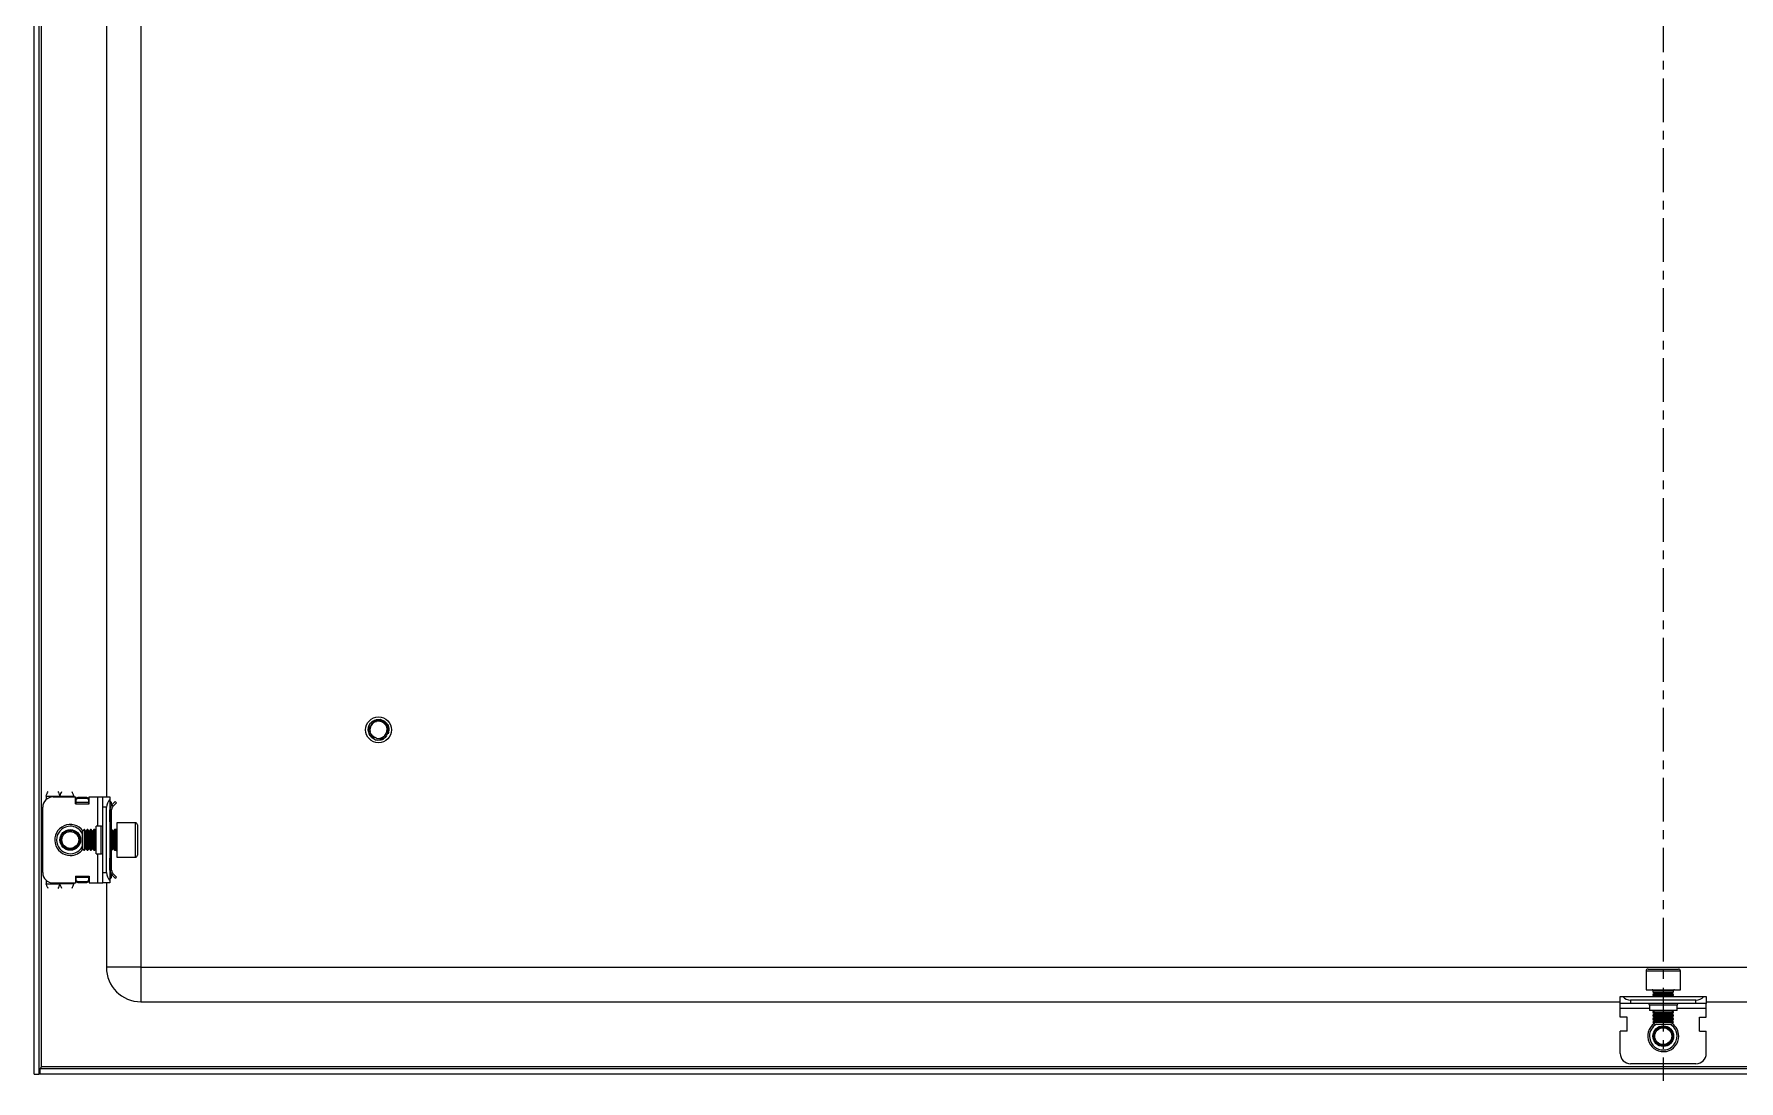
# Model space of a CAD drawing. Header units: millimetres. Extents: x -562 to 1668, y -390 to 999.
# Drawn here: x 721.3 to 1216.3, y -292.4 to 11.7 of the extents above; entities that cross this region are included whole.
import ezdxf

# ---------------------------------------------------------------- set-up
doc = ezdxf.new("R2010")
doc.units = ezdxf.units.MM
doc.linetypes.add('CENTERX2', pattern=[20.32, 12.7, -2.54, 2.54, -2.54])
doc.layers.add('FORMAT', color=7, linetype='Continuous')

msp = doc.modelspace()

# ---------------------------------------------------------------- linework, layer by layer
at = {"color": 7, "linetype": 'Continuous', "lineweight": 25}
for p, q in [((721.34, -290.4), (721.34, 870.6)), ((722.84, -290.4), (722.84, 870.6)), ((752.34, 839.6), (752.34, -259.4)), ((742.34, 277.6), (742.34, -209.9)), ((819.8, -187.82), (820.07, -187.7)), ((820.36, -187.56), (820.65, -187.5)), ((820.74, -187.46), (820.69, -187.47)), ((821.88, -187.45), (821.83, -187.44)), ((822.06, -187.49), (822.01, -187.48)), ((822.23, -187.54), (822.19, -187.52)), ((822.23, -187.58), (822.45, -187.61)), ((822.41, -187.6), (822.37, -187.58)), ((822.77, -187.76), (822.73, -187.74)), ((822.77, -187.76), (822.76, -187.87)), ((822.95, -187.87), (822.9, -187.84)), ((823.12, -187.98), (823.08, -187.96)), ((823.12, -187.98), (823.32, -188.17)), ((823.28, -188.11), (823.24, -188.08)), ((818.34, -190.2), (818.4, -189.89)), ((818.34, -190.2), (818.34, -190.25)), ((818.34, -190.4), (818.34, -190.4)), ((818.36, -190), (818.36, -190.05)), ((818.4, -189.79), (818.39, -189.84)), ((818.44, -189.6), (818.43, -189.65)), ((818.5, -189.42), (818.49, -189.46)), ((818.55, -189.28), (818.66, -189.1)), ((818.57, -189.28), (818.67, -189.09)), ((819.05, -191.27), (818.88, -190.86)), ((819.18, -192.48), (819.06, -192.35)), ((819.06, -192.36), (819.08, -192.38)), ((819.07, -188.43), (819.23, -188.31)), ((819.18, -192.48), (819.21, -192.51)), ((819.32, -192.62), (819.35, -192.65)), ((819.47, -192.75), (819.51, -192.78)), ((819.64, -192.87), (819.68, -192.9)), ((822.79, -193.03), (822.56, -193.11)), ((822.96, -192.92), (822.76, -193.04)), ((822.78, -192.96), (822.83, -193)), ((822.79, -193.03), (822.83, -193)), ((823.43, -188.25), (823.39, -188.22)), ((823.41, -192.57), (823.44, -192.53)), ((823.56, -188.39), (823.53, -188.35)), ((824.15, -189.36), (824.15, -189.35)), ((824.25, -191.1), (824.18, -191.34)), ((824.21, -189.54), (824.2, -189.49)), ((824.2, -191.29), (824.21, -191.25)), ((824.26, -189.71), (824.25, -189.67)), ((824.25, -191.1), (824.26, -191.06)), ((824.29, -189.9), (824.29, -189.85)), ((824.29, -190.9), (824.3, -190.86)), ((824.33, -190.29), (824.31, -190.53)), ((824.33, -190.49), (824.31, -190.75)), ((824.32, -190.09), (824.32, -190.04)), ((824.32, -190.7), (824.33, -190.65)), ((824.33, -190.29), (824.33, -190.24)), ((824.33, -190.49), (824.34, -190.44)), ((821.14, -193.39), (821.88, -193.32)), ((822.03, -193.32), (822.07, -193.31)), ((822.22, -193.27), (822.26, -193.25)), ((822.41, -193.2), (822.46, -193.18)), ((822.6, -193.12), (822.65, -193.1)), ((724.84, -209.65), (724.84, -210.66)), ((726.84, -209.9), (733.34, -209.9)), ((732.84, -209.65), (732.84, -209.9)), ((733.34, -211.9), (733.34, -209.9)), ((733.54, -210.02), (733.34, -210.02)), ((733.34, -211.9), (737.34, -211.9)), ((733.54, -211.9), (733.54, -210.02)), ((733.59, -210.28), (734.09, -209.92)), ((734.09, -210.28), (733.59, -210.63)), ((733.59, -210.63), (733.59, -210.28)), ((733.59, -211.55), (733.59, -210.63)), ((733.59, -211.9), (733.59, -211.55)), ((734.09, -209.92), (734.09, -210.28)), ((734.09, -209.92), (736.59, -209.92)), ((734.09, -210.28), (736.59, -210.28)), ((736.59, -210.28), (736.59, -209.92)), ((736.59, -209.92), (737.09, -210.28)), ((737.09, -210.63), (736.59, -210.28)), ((737.09, -210.28), (737.09, -210.63)), ((737.09, -210.63), (737.09, -211.55)), ((737.09, -211.55), (737.09, -211.9)), ((737.34, -211.9), (737.34, -209.9)), ((737.34, -209.9), (739.84, -209.9)), ((739.84, -209.9), (741.34, -209.9)), ((741.34, -209.9), (743.34, -209.9)), ((741.34, -212.9), (741.34, -209.9)), ((743.34, -209.9), (743.34, -210.66)), ((743.34, -210.66), (743.34, -234.14)), ((743.34, -210.99), (743.54, -211.19)), ((743.84, -211.9), (743.84, -212.36)), ((743.92, -212.24), (744.9, -211.26)), ((744.28, -212.59), (743.92, -212.24)), ((744.28, -212.59), (745.25, -211.61)), ((744.9, -211.26), (745.25, -211.61)), ((723.84, -231.9), (723.84, -212.9)), ((741.34, -231.9), (741.34, -212.9)), ((742.34, -231.9), (742.34, -212.9)), ((743.84, -213.65), (743.34, -213.65)), ((743.34, -217.15), (743.34, -213.65)), ((743.84, -217.15), (743.34, -217.15)), ((743.84, -217.15), (743.84, -213.65)), ((743.84, -219.4), (743.84, -217.15)), ((750.74, -217.4), (745.34, -217.4)), ((745.34, -217.4), (745.34, -227.4)), ((735.89, -219.4), (735.34, -219.95)), ((735.34, -219.95), (735.34, -224.85)), ((735.95, -219.4), (735.89, -219.4)), ((735.89, -219.4), (735.89, -225.4)), ((736.34, -219.95), (735.95, -219.4)), ((735.95, -219.4), (735.95, -224.93)), ((736.72, -219.4), (736.34, -219.95)), ((736.34, -219.95), (736.34, -224.46)), ((736.95, -219.4), (736.72, -219.4)), ((736.72, -219.4), (736.72, -224.93)), ((737.34, -219.95), (736.95, -219.4)), ((736.95, -219.4), (736.95, -224.93)), ((737.72, -219.4), (737.34, -219.95)), ((737.34, -219.95), (737.34, -224.46)), ((737.95, -219.4), (737.72, -219.4)), ((737.72, -219.4), (737.72, -224.93)), ((738.34, -219.95), (737.95, -219.4)), ((737.95, -219.4), (737.95, -224.93)), ((738.72, -219.4), (738.34, -219.95)), ((738.34, -219.95), (738.34, -224.46)), ((738.95, -219.4), (738.72, -219.4)), ((738.72, -219.4), (738.72, -224.93)), ((739.34, -219.95), (738.95, -219.4)), ((738.95, -219.4), (738.95, -224.93)), ((740.84, -218.4), (739.34, -218.4)), ((739.34, -226.4), (739.34, -218.4)), ((743.72, -219.4), (743.34, -219.95)), ((743.95, -219.4), (743.72, -219.4)), ((743.72, -219.4), (743.72, -224.93)), ((744.34, -219.95), (743.95, -219.4)), ((743.95, -219.4), (743.95, -224.93)), ((744.72, -219.4), (744.34, -219.95)), ((744.34, -219.95), (744.34, -224.46)), ((745.09, -219.4), (744.72, -219.4)), ((744.72, -219.4), (744.72, -224.93)), ((751.34, -218), (751.34, -226.8)), ((735.34, -224.85), (735.89, -225.4)), ((735.89, -225.4), (735.95, -225.4)), ((735.95, -225.4), (736.34, -224.85)), ((735.95, -224.93), (735.95, -225.4)), ((736.34, -224.46), (736.34, -224.85)), ((736.34, -224.85), (736.72, -225.4)), ((736.72, -224.93), (736.72, -225.4)), ((736.72, -225.4), (736.95, -225.4)), ((736.95, -225.4), (737.34, -224.85)), ((736.95, -224.93), (736.95, -225.4)), ((737.34, -224.46), (737.34, -224.85)), ((737.34, -224.85), (737.72, -225.4)), ((737.72, -224.93), (737.72, -225.4)), ((737.72, -225.4), (737.95, -225.4)), ((737.95, -225.4), (738.34, -224.85)), ((737.95, -224.93), (737.95, -225.4)), ((738.34, -224.46), (738.34, -224.85)), ((738.34, -224.85), (738.72, -225.4)), ((738.72, -224.93), (738.72, -225.4)), ((738.72, -225.4), (738.95, -225.4)), ((738.95, -225.4), (739.34, -224.85)), ((738.95, -224.93), (738.95, -225.4)), ((739.34, -226.4), (740.84, -226.4)), ((743.34, -224.85), (743.72, -225.4)), ((743.34, -231.15), (743.34, -227.65)), ((743.34, -227.65), (743.84, -227.65)), ((743.72, -224.93), (743.72, -225.4)), ((743.72, -225.4), (743.95, -225.4)), ((743.84, -227.65), (743.84, -225.4)), ((743.84, -231.15), (743.84, -227.65)), ((743.95, -225.4), (744.34, -224.85)), ((743.95, -224.93), (743.95, -225.4)), ((744.34, -224.46), (744.34, -224.85)), ((744.34, -224.85), (744.72, -225.4)), ((744.72, -224.93), (744.72, -225.4)), ((744.72, -225.4), (745.09, -225.4)), ((745.34, -227.4), (750.74, -227.4)), ((741.34, -234.9), (741.34, -231.9)), ((743.84, -231.15), (743.34, -231.15)), ((743.84, -232.9), (743.84, -232.51)), ((744.28, -232.21), (743.92, -232.56)), ((743.92, -232.56), (744.9, -233.54)), ((744.28, -232.21), (745.25, -233.19)), ((724.84, -234.14), (724.84, -235.15)), ((726.84, -234.9), (733.34, -234.9)), ((732.84, -234.9), (732.84, -235.15)), ((733.34, -232.9), (733.34, -234.9)), ((733.34, -232.9), (737.34, -232.9)), ((733.34, -234.78), (733.54, -234.78)), ((733.54, -234.78), (733.54, -232.9)), ((733.59, -233.25), (733.59, -232.9)), ((733.59, -234.17), (733.59, -233.25)), ((733.59, -234.52), (733.59, -234.17)), ((733.59, -234.17), (734.09, -234.52)), ((734.09, -234.87), (733.59, -234.52)), ((734.09, -234.52), (734.09, -234.87)), ((736.59, -234.52), (734.09, -234.52)), ((736.59, -234.87), (734.09, -234.87)), ((736.59, -234.52), (737.09, -234.17)), ((736.59, -234.87), (736.59, -234.52)), ((737.09, -234.52), (736.59, -234.87)), ((737.09, -232.9), (737.09, -233.25)), ((737.09, -233.25), (737.09, -234.17)), ((737.09, -234.17), (737.09, -234.52)), ((737.34, -232.9), (737.34, -234.9)), ((737.34, -234.9), (739.84, -234.9)), ((739.84, -234.9), (741.34, -234.9)), ((743.34, -234.9), (741.34, -234.9)), ((742.34, -234.9), (742.34, -259.4)), ((743.54, -233.61), (743.34, -233.81)), ((743.34, -234.14), (743.34, -234.9)), ((744.9, -233.54), (745.25, -233.19)), ((752.34, -259.4), (1636.34, -259.4)), ((1189.34, -260.5), (1189.34, -265.9)), ((1189.94, -259.9), (1196.71, -259.9)), ((1196.71, -259.9), (1198.74, -259.9)), ((1199.34, -265.9), (1199.34, -260.5)), ((1189.34, -265.9), (1197.03, -265.9)), ((1191.34, -266.15), (1191.34, -266.51)), ((1191.34, -266.51), (1191.89, -266.9)), ((1191.34, -266.51), (1191.81, -266.51)), ((1191.89, -266.9), (1191.34, -267.29)), ((1191.81, -266.51), (1197.34, -266.51)), ((1191.89, -266.9), (1192.28, -266.9)), ((1192.28, -266.9), (1196.78, -266.9)), ((1196.78, -266.9), (1197.34, -266.51)), ((1197.34, -267.29), (1196.78, -266.9)), ((1197.03, -265.9), (1199.34, -265.9)), ((1197.34, -266.51), (1197.34, -266.15)), ((752.34, -269.4), (1181.84, -269.4)), ((1181.84, -269.9), (1181.84, -267.9)), ((1181.84, -267.9), (1182.6, -267.9)), ((1184.84, -269.9), (1181.84, -269.9)), ((1181.84, -271.4), (1181.84, -269.9)), ((1181.84, -273.9), (1181.84, -271.4)), ((1182.6, -267.9), (1206.07, -267.9)), ((1203.84, -268.9), (1184.84, -268.9)), ((1203.84, -269.9), (1184.84, -269.9)), ((1190.34, -270.4), (1190.34, -271.9)), ((1198.34, -271.9), (1190.34, -271.9)), ((1191.34, -267.29), (1191.34, -267.51)), ((1191.34, -267.29), (1191.81, -267.29)), ((1191.34, -267.51), (1191.89, -267.9)), ((1191.34, -267.51), (1191.81, -267.51)), ((1191.89, -271.9), (1191.34, -272.29)), ((1191.81, -267.29), (1197.34, -267.29)), ((1191.81, -267.51), (1197.34, -267.51)), ((1196.78, -267.9), (1197.34, -267.51)), ((1197.34, -272.29), (1196.78, -271.9)), ((1197.34, -267.51), (1197.34, -267.29)), ((1198.34, -271.9), (1198.34, -270.4)), ((1206.84, -269.9), (1203.84, -269.9)), ((1206.07, -267.9), (1206.84, -267.9)), ((1206.84, -267.9), (1206.84, -269.9)), ((1206.84, -269.4), (1636.34, -269.4)), ((1206.84, -271.4), (1206.84, -269.9)), ((1206.84, -273.9), (1206.84, -271.4)), ((1183.84, -273.9), (1181.84, -273.9)), ((1183.84, -277.9), (1183.84, -273.9)), ((1191.34, -272.29), (1191.34, -272.51)), ((1191.34, -272.29), (1191.81, -272.29)), ((1191.34, -272.51), (1191.89, -272.9)), ((1191.34, -272.51), (1191.81, -272.51)), ((1191.89, -272.9), (1191.34, -273.29)), ((1191.34, -273.29), (1191.34, -273.51)), ((1191.34, -273.29), (1191.81, -273.29)), ((1191.34, -273.51), (1191.89, -273.9)), ((1191.34, -273.51), (1191.81, -273.51)), ((1191.89, -273.9), (1191.34, -274.29)), ((1191.34, -274.29), (1191.34, -274.51)), ((1191.34, -274.29), (1191.81, -274.29)), ((1191.34, -274.51), (1191.89, -274.9)), ((1191.34, -274.51), (1191.81, -274.51)), ((1191.89, -274.9), (1191.34, -275.29)), ((1191.34, -275.29), (1191.34, -275.35)), ((1191.34, -275.29), (1191.81, -275.29)), ((1191.34, -275.35), (1191.89, -275.9)), ((1191.34, -275.35), (1195.95, -275.35)), ((1191.81, -272.29), (1197.34, -272.29)), ((1191.81, -272.51), (1197.34, -272.51)), ((1191.81, -273.29), (1197.34, -273.29)), ((1191.81, -273.51), (1197.34, -273.51)), ((1191.81, -274.29), (1197.34, -274.29)), ((1191.81, -274.51), (1197.34, -274.51)), ((1191.81, -275.29), (1197.34, -275.29)), ((1191.89, -272.9), (1192.28, -272.9)), ((1191.89, -273.9), (1192.28, -273.9)), ((1191.89, -274.9), (1192.28, -274.9)), ((1191.89, -275.9), (1195.65, -275.9)), ((1192.28, -272.9), (1196.78, -272.9)), ((1192.28, -273.9), (1196.78, -273.9)), ((1192.28, -274.9), (1196.78, -274.9)), ((1195.65, -275.9), (1196.78, -275.9)), ((1195.95, -275.35), (1197.34, -275.35)), ((1196.78, -272.9), (1197.34, -272.51)), ((1197.34, -273.29), (1196.78, -272.9)), ((1196.78, -273.9), (1197.34, -273.51)), ((1197.34, -274.29), (1196.78, -273.9)), ((1196.78, -274.9), (1197.34, -274.51)), ((1197.34, -275.29), (1196.78, -274.9)), ((1196.78, -275.9), (1197.34, -275.35)), ((1197.34, -272.51), (1197.34, -272.29)), ((1197.34, -273.51), (1197.34, -273.29)), ((1197.34, -274.51), (1197.34, -274.29)), ((1197.34, -275.35), (1197.34, -275.29)), ((1204.84, -273.9), (1206.84, -273.9)), ((1204.84, -277.9), (1204.84, -273.9)), ((1181.84, -284.4), (1181.84, -277.9)), ((1183.84, -277.9), (1181.84, -277.9)), ((1204.84, -277.9), (1206.84, -277.9)), ((1206.84, -284.4), (1206.84, -277.9)), ((721.34, -290.4), (722.84, -290.4)), ((723.04, -288.9), (723.04, -290.4)), ((1665.64, -288.9), (723.04, -288.9)), ((1665.64, -290.4), (723.04, -290.4)), ((723.19, -288.9), (723.44, -288.3)), ((1203.84, -287.4), (1184.84, -287.4))]:
    msp.add_line(p, q, dxfattribs=at)
at = {"color": 8, "linetype": 'Continuous', "lineweight": 18}
for p, q in [((723.44, -288.3), (723.44, 868.5)), ((724.84, -209.65), (728.84, -209.65)), ((728.84, -209.65), (732.84, -209.65)), ((737.09, -211.55), (733.59, -211.55)), ((739.84, -218.4), (739.84, -209.9)), ((743.34, -211.4), (743.54, -211.19)), ((743.34, -211.9), (743.84, -211.9)), ((742.34, -212.9), (741.34, -212.9)), ((750.74, -227.4), (750.74, -217.4)), ((740.84, -226.4), (740.84, -218.4)), ((745.09, -220.78), (745.09, -219.4)), ((745.09, -225.4), (745.09, -220.78)), ((739.84, -234.9), (739.84, -226.4)), ((741.34, -231.9), (742.34, -231.9)), ((724.84, -235.15), (728.84, -235.15)), ((732.84, -235.15), (728.84, -235.15)), ((733.59, -233.25), (737.09, -233.25)), ((743.34, -232.9), (743.84, -232.9)), ((743.34, -233.4), (743.54, -233.61)), ((752.34, -259.4), (742.34, -259.4)), ((752.34, -259.4), (752.34, -269.4)), ((1197.03, -260.5), (1189.34, -260.5)), ((1199.34, -260.5), (1197.03, -260.5)), ((1197.34, -266.15), (1191.34, -266.15)), ((1190.34, -271.4), (1181.84, -271.4)), ((1184.84, -268.9), (1184.84, -269.9)), ((1198.34, -270.4), (1190.34, -270.4)), ((1206.84, -271.4), (1198.34, -271.4)), ((1203.84, -269.9), (1203.84, -268.9)), ((1665.24, -288.3), (723.44, -288.3))]:
    msp.add_line(p, q, dxfattribs=at)
at = {"color": 7, "linetype": 'Continuous', "lineweight": 25}
for centre, radius in [((821.34, -190.4), 3.75), ((731.84, -222.4), 3), ((731.84, -222.4), 2.76), ((731.84, -222.4), 2.45), ((1194.34, -279.4), 3), ((1194.34, -279.4), 2.76), ((1194.34, -279.4), 2.45)]:
    msp.add_circle(centre, radius, dxfattribs=at)
for centre, radius, start, end in [((821.34, -190.4), 2.5, 108.5944, 168.5944), ((821.34, -190.4), 2.5, 48.5944, 108.5944), ((821.34, -190.4), 3, 180, 220.7437), ((821.34, -190.4), 2.5, 168.5944, 190.5165), ((821.34, -190.4), 3, 239.9286, 266.2193), ((821.34, -190.4), 2.5, 255.8881, 288.5944), ((821.34, -190.4), 2.5, 288.5944, 348.5944), ((821.34, -190.4), 2.5, 348.5944, 48.5944), ((726.84, -212.9), 3, 90, 180), ((745.34, -212.9), 3, 131.8103, 180), ((742.84, -211.9), 1, 360, 45), ((750.74, -218), 0.6, 0, 90), ((731.84, -222.4), 4, 90, 331.045), ((731.84, -222.4), 4, 28.955, 90), ((740.84, -217.9), 0.5, 270, 360), ((745.09, -219.15), 0.25, 270, 0), ((740.84, -226.9), 0.5, 0, 90), ((745.09, -225.65), 0.25, 360, 90), ((750.74, -226.8), 0.6, 270, 360), ((726.84, -231.9), 3, 180, 270), ((745.34, -231.9), 3, 180, 228.1897), ((742.84, -232.9), 1, 315, 360), ((752.34, -259.4), 10, 180, 270), ((1189.94, -260.5), 0.6, 90, 180), ((1198.74, -260.5), 0.6, 0, 90), ((1191.09, -266.15), 0.25, 0, 90), ((1197.59, -266.15), 0.25, 90, 180), ((1184.84, -265.9), 3, 221.8103, 270), ((1189.84, -270.4), 0.5, 0, 90), ((1198.84, -270.4), 0.5, 90, 180), ((1203.84, -265.9), 3, 270, 318.1897), ((1194.34, -279.4), 4, 118.955, 180), ((1194.34, -279.4), 4, 180, 61.045), ((1184.84, -284.4), 3, 180, 270), ((1203.84, -284.4), 3, 270, 360)]:
    msp.add_arc(centre, radius, start, end, dxfattribs=at)
at = {"color": 8, "linetype": 'Continuous', "lineweight": 18}
for centre, start, end in [((731.84, -222.4), 35.4622, 270), ((731.84, -222.4), 270, 324.5378), ((1194.34, -279.4), 125.4622, 0), ((1194.34, -279.4), 0, 54.5378)]:
    msp.add_arc(centre, 4.5, start, end, dxfattribs=at)
at = {"color": 7, "linetype": 'Continuous', "lineweight": 25}
for points, knots in [([(818.5, -189.42), (818.71, -188.99), (819.02, -188.35), (819.61, -187.95), (819.81, -187.82)], [0, 0, 0, 0, 0.657042, 1, 1, 1, 1]), ([(818.71, -189.01), (818.73, -188.94), (818.87, -188.6), (819.19, -188.28), (819.46, -188.06), (819.51, -188.02)], [0, 0, 0, 0, 0.17549, 0.867074, 1, 1, 1, 1]), ([(820.18, -188.04), (820.11, -188.08), (819.79, -188.26), (819.3, -188.73), (818.99, -189.31), (818.9, -189.65), (818.89, -189.71)], [0, 0, 0, 0, 0.104785, 0.513079, 0.918136, 1, 1, 1, 1]), ([(819.47, -188.05), (819.47, -188.05), (819.46, -188.06), (819.44, -188.07), (819.44, -188.08)], [0, 0, 0, 0, 0.484546, 1, 1, 1, 1]), ([(819.63, -187.93), (819.62, -187.94), (819.61, -187.95), (819.6, -187.95), (819.59, -187.96)], [0, 0, 0, 0, 0.482687, 1, 1, 1, 1]), ([(819.63, -187.93), (819.64, -187.92), (819.69, -187.89), (819.75, -187.87), (819.79, -187.85)], [0, 0, 0, 0, 0.230751, 1, 1, 1, 1]), ([(819.8, -187.82), (819.79, -187.83), (819.78, -187.84), (819.76, -187.84), (819.76, -187.85)], [0, 0, 0, 0, 0.480194, 1, 1, 1, 1]), ([(819.8, -187.82), (819.83, -187.84), (819.89, -187.88), (819.96, -187.95), (820, -188), (820.01, -188.02)], [0, 0, 0, 0, 0.362858, 0.693435, 1, 1, 1, 1]), ([(820.16, -188.08), (820.15, -188.08), (820.11, -188.07), (820.04, -188.04), (819.96, -187.99), (819.88, -187.92), (819.84, -187.85), (819.81, -187.82)], [0, 0, 0, 0, 0.084477, 0.253367, 0.470159, 0.686909, 1, 1, 1, 1]), ([(819.98, -187.72), (819.97, -187.73), (819.96, -187.74), (819.94, -187.74), (819.93, -187.75)], [0, 0, 0, 0, 0.477867, 1, 1, 1, 1]), ([(820.09, -188.03), (820.09, -188.01), (820.08, -187.96), (820.05, -187.89), (820, -187.81), (819.96, -187.77), (819.93, -187.75)], [0, 0, 0, 0, 0.154183, 0.462567, 0.728091, 1, 1, 1, 1]), ([(819.98, -187.72), (820.01, -187.75), (820.07, -187.78), (820.13, -187.86), (820.18, -187.94), (820.2, -188), (820.21, -188.04), (820.21, -188.05)], [0, 0, 0, 0, 0.260762, 0.494805, 0.723794, 0.94279, 1, 1, 1, 1]), ([(820.17, -187.64), (820.16, -187.64), (820.14, -187.65), (820.13, -187.65), (820.12, -187.66)], [0, 0, 0, 0, 0.476486, 1, 1, 1, 1]), ([(820.26, -188.05), (820.26, -188.04), (820.26, -187.98), (820.25, -187.9), (820.22, -187.81), (820.18, -187.73), (820.14, -187.68), (820.12, -187.66)], [0, 0, 0, 0, 0.114393, 0.350182, 0.585971, 0.790611, 1, 1, 1, 1]), ([(820.17, -187.64), (820.19, -187.63), (820.25, -187.6), (820.31, -187.59), (820.36, -187.58)], [0, 0, 0, 0, 0.301025, 1, 1, 1, 1]), ([(820.17, -187.64), (820.19, -187.66), (820.25, -187.71), (820.3, -187.78), (820.34, -187.87), (820.36, -187.95), (820.37, -188.01), (820.36, -188.05), (820.36, -188.06)], [0, 0, 0, 0, 0.218347, 0.41099, 0.598711, 0.777744, 0.945667, 1, 1, 1, 1]), ([(820.54, -188.03), (820.53, -188.03), (820.48, -188.05), (820.4, -188.06), (820.3, -188.06), (820.23, -188.05), (820.19, -188.04), (820.18, -188.04)], [0, 0, 0, 0, 0.099011, 0.388276, 0.61301, 0.895384, 1, 1, 1, 1]), ([(820.36, -187.56), (820.35, -187.57), (820.34, -187.57), (820.32, -187.58), (820.31, -187.58)], [0, 0, 0, 0, 0.4765794, 1, 1, 1, 1]), ([(820.39, -188.06), (820.39, -188.06), (820.4, -188.02), (820.41, -187.95), (820.41, -187.85), (820.4, -187.75), (820.36, -187.66), (820.33, -187.61), (820.31, -187.58)], [0, 0, 0, 0, 0.019058, 0.219488, 0.419831, 0.620151, 0.807785, 1, 1, 1, 1]), ([(820.36, -187.56), (820.38, -187.59), (820.43, -187.64), (820.47, -187.72), (820.5, -187.81), (820.51, -187.89), (820.51, -187.96), (820.49, -188), (820.49, -188.02)], [0, 0, 0, 0, 0.213002, 0.396975, 0.575181, 0.744364, 0.902779, 1, 1, 1, 1]), ([(820.55, -187.5), (820.54, -187.51), (820.53, -187.51), (820.51, -187.51), (820.51, -187.52)], [0, 0, 0, 0, 0.4789775, 1, 1, 1, 1]), ([(820.51, -188.02), (820.52, -187.99), (820.54, -187.94), (820.56, -187.85), (820.57, -187.76), (820.56, -187.65), (820.53, -187.57), (820.51, -187.52)], [0, 0, 0, 0, 0.147065, 0.321231, 0.495346, 0.669443, 1, 1, 1, 1]), ([(820.8, -187.8), (820.8, -187.81), (820.77, -187.86), (820.71, -187.94), (820.62, -188), (820.56, -188.02), (820.54, -188.03)], [0, 0, 0, 0, 0.153621, 0.528305, 0.811762, 1, 1, 1, 1]), ([(820.55, -187.5), (820.57, -187.53), (820.61, -187.59), (820.64, -187.68), (820.65, -187.76), (820.65, -187.84), (820.63, -187.92), (820.61, -187.97), (820.58, -188), (820.58, -188.01)], [0, 0, 0, 0, 0.195461, 0.359649, 0.517607, 0.666788, 0.806268, 0.936243, 1, 1, 1, 1]), ([(820.63, -187.96), (820.63, -187.96), (820.66, -187.92), (820.69, -187.83), (820.72, -187.72), (820.72, -187.63), (820.72, -187.55), (820.7, -187.5), (820.69, -187.47)], [0, 0, 0, 0, 0.001313, 0.309582, 0.493731, 0.677835, 0.837663, 1, 1, 1, 1]), ([(820.66, -187.97), (820.69, -187.95), (820.74, -187.91), (820.78, -187.84), (820.8, -187.81), (820.8, -187.8)], [0, 0, 0, 0, 0.4133204, 0.8335068, 1, 1, 1, 1]), ([(820.74, -187.46), (820.75, -187.49), (820.77, -187.54), (820.79, -187.62), (820.79, -187.71), (820.78, -187.78), (820.74, -187.87), (820.7, -187.93), (820.67, -187.96)], [0, 0, 0, 0, 0.162579, 0.32416, 0.478216, 0.623372, 0.759205, 1, 1, 1, 1]), ([(820.7, -187.48), (820.72, -187.47), (820.84, -187.43), (820.96, -187.42), (821.07, -187.41)], [0, 0, 0, 0, 0.169871, 1, 1, 1, 1]), ([(820.74, -187.46), (820.77, -187.45), (821.09, -187.39), (821.73, -187.38), (822.39, -187.56), (822.72, -187.74), (822.79, -187.77)], [0, 0, 0, 0, 0.044285, 0.46488, 0.894202, 1, 1, 1, 1]), ([(822.78, -188.08), (822.72, -188.05), (822.39, -187.87), (821.72, -187.69), (821.1, -187.72), (820.81, -187.8), (820.8, -187.8)], [0, 0, 0, 0, 0.102158, 0.551599, 0.99962, 1, 1, 1, 1]), ([(821.17, -187.43), (821.24, -187.42), (821.41, -187.39), (821.58, -187.41), (821.68, -187.42)], [0, 0, 0, 0, 0.399625, 1, 1, 1, 1]), ([(821.83, -187.46), (821.88, -187.46), (822.03, -187.47), (822.18, -187.52), (822.27, -187.55)], [0, 0, 0, 0, 0.353316, 1, 1, 1, 1]), ([(822.7, -188.06), (822.7, -188.05), (822.7, -188.02), (822.71, -187.95), (822.73, -187.86), (822.77, -187.8), (822.79, -187.77)], [0, 0, 0, 0, 0.058255, 0.305509, 0.64716, 1, 1, 1, 1]), ([(822.78, -188.08), (822.8, -188.06), (822.84, -188.01), (822.88, -187.93), (822.9, -187.87), (822.9, -187.84)], [0, 0, 0, 0, 0.3515094, 0.6718605, 1, 1, 1, 1]), ([(822.99, -188.52), (822.98, -188.52), (822.94, -188.48), (822.89, -188.42), (822.85, -188.34), (822.81, -188.25), (822.79, -188.16), (822.78, -188.11), (822.78, -188.08)], [0, 0, 0, 0, 0.066273, 0.267344, 0.423096, 0.618734, 0.814089, 1, 1, 1, 1]), ([(822.95, -187.87), (822.94, -187.9), (822.94, -187.97), (822.91, -188.07), (822.86, -188.15), (822.83, -188.2), (822.81, -188.22), (822.8, -188.22)], [0, 0, 0, 0, 0.275174, 0.5228455, 0.7652252, 0.9970202, 1, 1, 1, 1]), ([(822.82, -188.27), (822.83, -188.26), (822.87, -188.24), (822.93, -188.19), (823, -188.12), (823.05, -188.04), (823.07, -187.98), (823.08, -187.96)], [0, 0, 0, 0, 0.084965, 0.329338, 0.573716, 0.784411, 1, 1, 1, 1]), ([(823.12, -187.98), (823.11, -188.02), (823.1, -188.09), (823.06, -188.18), (823.01, -188.25), (822.95, -188.31), (822.9, -188.35), (822.87, -188.36), (822.86, -188.36)], [0, 0, 0, 0, 0.2228312, 0.4200991, 0.6124087, 0.7958503, 0.9678945, 1, 1, 1, 1]), ([(822.88, -188.39), (822.88, -188.39), (822.92, -188.38), (822.98, -188.35), (823.07, -188.3), (823.14, -188.24), (823.2, -188.16), (823.23, -188.11), (823.24, -188.08)], [0, 0, 0, 0, 0.002693, 0.20821, 0.413641, 0.619057, 0.807274, 1, 1, 1, 1]), ([(818.34, -190.41), (818.33, -190.36), (818.33, -190.28), (818.35, -190.2), (818.36, -190.18)], [0, 0, 0, 0, 0.659859, 1, 1, 1, 1]), ([(818.83, -190.11), (818.82, -190.12), (818.8, -190.16), (818.76, -190.21), (818.71, -190.26), (818.64, -190.31), (818.57, -190.35), (818.48, -190.38), (818.41, -190.4), (818.36, -190.4), (818.34, -190.4)], [0, 0, 0, 0, 0.060221, 0.18113, 0.301988, 0.42281, 0.589437, 0.75603, 0.87711, 1, 1, 1, 1]), ([(818.34, -190.2), (818.38, -190.19), (818.44, -190.16), (818.54, -190.14), (818.63, -190.14), (818.71, -190.16), (818.76, -190.18), (818.78, -190.19)], [0, 0, 0, 0, 0.235039, 0.445532, 0.651268, 0.847853, 1, 1, 1, 1]), ([(818.69, -190.27), (818.67, -190.26), (818.61, -190.24), (818.52, -190.23), (818.42, -190.23), (818.37, -190.25), (818.34, -190.25)], [0, 0, 0, 0, 0.237597, 0.5167288, 0.7555275, 1, 1, 1, 1]), ([(818.34, -190.41), (818.37, -190.39), (818.43, -190.36), (818.52, -190.33), (818.58, -190.33), (818.61, -190.33)], [0, 0, 0, 0, 0.371226, 0.708872, 1, 1, 1, 1]), ([(819.27, -192.18), (819.24, -192.16), (819, -191.94), (818.65, -191.48), (818.41, -190.87), (818.35, -190.52), (818.34, -190.4)], [0, 0, 0, 0, 0.050685, 0.485619, 0.826643, 1, 1, 1, 1]), ([(818.36, -190), (818.4, -189.99), (818.46, -189.96), (818.56, -189.96), (818.65, -189.97), (818.73, -189.99), (818.79, -190.02), (818.82, -190.05), (818.83, -190.06)], [0, 0, 0, 0, 0.214065, 0.402363, 0.585629, 0.760234, 0.923894, 1, 1, 1, 1]), ([(818.8, -190.16), (818.78, -190.14), (818.72, -190.1), (818.63, -190.06), (818.54, -190.04), (818.45, -190.03), (818.39, -190.04), (818.36, -190.05)], [0, 0, 0, 0, 0.189173, 0.404697, 0.62022, 0.807935, 1, 1, 1, 1]), ([(818.86, -190.05), (818.85, -190.04), (818.82, -190), (818.76, -189.95), (818.67, -189.9), (818.58, -189.86), (818.48, -189.84), (818.42, -189.84), (818.39, -189.84)], [0, 0, 0, 0, 0.069872, 0.258455, 0.446951, 0.635422, 0.81547, 1, 1, 1, 1]), ([(818.4, -189.79), (818.41, -189.74), (818.42, -189.66), (818.46, -189.59), (818.47, -189.56)], [0, 0, 0, 0, 0.657988, 1, 1, 1, 1]), ([(818.4, -189.79), (818.43, -189.79), (818.5, -189.77), (818.59, -189.78), (818.68, -189.8), (818.75, -189.84), (818.82, -189.88), (818.85, -189.91), (818.86, -189.93)], [0, 0, 0, 0, 0.208898, 0.388587, 0.562428, 0.727295, 0.881578, 1, 1, 1, 1]), ([(818.86, -189.9), (818.85, -189.88), (818.82, -189.84), (818.76, -189.78), (818.68, -189.73), (818.6, -189.69), (818.52, -189.66), (818.46, -189.65), (818.43, -189.65)], [0, 0, 0, 0, 0.137266, 0.30795, 0.478578, 0.649185, 0.822833, 1, 1, 1, 1]), ([(818.44, -189.6), (818.48, -189.6), (818.54, -189.6), (818.62, -189.61), (818.7, -189.64), (818.77, -189.69), (818.83, -189.74), (818.87, -189.79), (818.89, -189.83), (818.89, -189.85)], [0, 0, 0, 0, 0.165667, 0.330522, 0.488809, 0.638525, 0.778629, 0.909213, 1, 1, 1, 1]), ([(818.86, -189.76), (818.86, -189.75), (818.84, -189.71), (818.79, -189.64), (818.71, -189.57), (818.64, -189.52), (818.56, -189.48), (818.51, -189.47), (818.49, -189.46)], [0, 0, 0, 0, 0.076151, 0.276704, 0.47712, 0.677473, 0.837574, 1, 1, 1, 1]), ([(818.5, -189.42), (818.53, -189.42), (818.59, -189.43), (818.67, -189.46), (818.74, -189.5), (818.79, -189.56), (818.84, -189.61), (818.87, -189.68), (818.89, -189.73), (818.89, -189.77), (818.89, -189.78)], [0, 0, 0, 0, 0.154027, 0.307095, 0.452862, 0.590123, 0.718565, 0.838856, 0.95247, 1, 1, 1, 1]), ([(818.57, -189.29), (818.59, -189.23), (818.62, -189.1), (818.69, -188.99), (818.72, -188.93)], [0, 0, 0, 0, 0.462482, 1, 1, 1, 1]), ([(818.79, -188.88), (818.81, -188.83), (818.91, -188.53), (819.15, -188.32), (819.36, -188.14)], [0, 0, 0, 0, 0.171865, 1, 1, 1, 1]), ([(818.83, -190.07), (818.82, -190.17), (818.8, -190.44), (818.85, -190.7), (818.88, -190.86)], [0, 0, 0, 0, 0.408521, 1, 1, 1, 1]), ([(818.89, -189.91), (818.88, -189.91), (818.87, -189.96), (818.85, -190.01), (818.83, -190.06), (818.83, -190.07)], [0, 0, 0, 0, 0.157682, 0.8030401, 1, 1, 1, 1]), ([(818.89, -189.71), (818.89, -189.74), (818.9, -189.81), (818.89, -189.87), (818.89, -189.91)], [0, 0, 0, 0, 0.544473, 1, 1, 1, 1]), ([(819.07, -188.43), (819.07, -188.44), (819.05, -188.46), (819.03, -188.48), (819.02, -188.49)], [0, 0, 0, 0, 0.296796, 1, 1, 1, 1]), ([(820.33, -192.63), (820.25, -192.6), (819.93, -192.44), (819.42, -192.02), (819.17, -191.52), (819.05, -191.27)], [0, 0, 0, 0, 0.130652, 0.560007, 1, 1, 1, 1]), ([(819.06, -192.36), (819.08, -192.33), (819.11, -192.29), (819.18, -192.23), (819.23, -192.2), (819.26, -192.18), (819.27, -192.18)], [0, 0, 0, 0, 0.315056, 0.630194, 0.945514, 1, 1, 1, 1]), ([(819.63, -192.23), (819.6, -192.22), (819.54, -192.21), (819.45, -192.21), (819.38, -192.22), (819.29, -192.24), (819.19, -192.29), (819.12, -192.34), (819.08, -192.38)], [0, 0, 0, 0, 0.149407, 0.278563, 0.407661, 0.536722, 0.727045, 1, 1, 1, 1]), ([(819.19, -188.3), (819.19, -188.3), (819.18, -188.31), (819.17, -188.33), (819.16, -188.33)], [0, 0, 0, 0, 0.4842322, 1, 1, 1, 1]), ([(819.18, -192.48), (819.19, -192.45), (819.22, -192.4), (819.28, -192.34), (819.35, -192.29), (819.42, -192.25), (819.49, -192.23), (819.57, -192.22), (819.62, -192.23), (819.64, -192.24)], [0, 0, 0, 0, 0.159446, 0.318034, 0.469983, 0.61348, 0.747649, 0.872856, 1, 1, 1, 1]), ([(819.69, -192.28), (819.69, -192.28), (819.65, -192.28), (819.59, -192.29), (819.5, -192.3), (819.42, -192.34), (819.34, -192.38), (819.27, -192.44), (819.23, -192.49), (819.21, -192.51)], [0, 0, 0, 0, 0.018281, 0.175639, 0.332896, 0.490097, 0.647274, 0.821632, 1, 1, 1, 1]), ([(819.27, -192.18), (819.28, -192.18), (819.33, -192.17), (819.42, -192.16), (819.51, -192.17), (819.6, -192.21), (819.68, -192.26), (819.77, -192.35), (819.84, -192.46), (819.86, -192.55), (819.87, -192.59)], [0, 0, 0, 0, 0.073646, 0.169563, 0.351373, 0.438893, 0.519676, 0.682906, 0.8512, 1, 1, 1, 1]), ([(819.33, -188.17), (819.32, -188.18), (819.31, -188.19), (819.3, -188.2), (819.3, -188.2)], [0, 0, 0, 0, 0.485158, 1, 1, 1, 1]), ([(819.32, -192.62), (819.33, -192.59), (819.35, -192.52), (819.41, -192.44), (819.47, -192.38), (819.54, -192.34), (819.61, -192.31), (819.67, -192.29), (819.7, -192.29), (819.7, -192.29)], [0, 0, 0, 0, 0.198035, 0.367663, 0.531495, 0.686664, 0.831818, 0.981917, 1, 1, 1, 1]), ([(819.77, -192.36), (819.76, -192.36), (819.71, -192.37), (819.64, -192.39), (819.55, -192.44), (819.47, -192.5), (819.4, -192.57), (819.37, -192.62), (819.35, -192.65)], [0, 0, 0, 0, 0.0505, 0.241124, 0.431653, 0.622154, 0.808692, 1, 1, 1, 1]), ([(819.47, -192.75), (819.48, -192.72), (819.5, -192.65), (819.54, -192.56), (819.6, -192.49), (819.66, -192.44), (819.72, -192.4), (819.76, -192.39), (819.78, -192.38)], [0, 0, 0, 0, 0.209239, 0.392702, 0.571062, 0.740844, 0.899958, 1, 1, 1, 1]), ([(819.83, -192.46), (819.8, -192.47), (819.75, -192.5), (819.67, -192.55), (819.6, -192.62), (819.55, -192.7), (819.52, -192.75), (819.51, -192.78)], [0, 0, 0, 0, 0.172104, 0.391099, 0.610089, 0.802801, 1, 1, 1, 1]), ([(819.64, -192.87), (819.65, -192.84), (819.65, -192.77), (819.69, -192.68), (819.73, -192.6), (819.79, -192.54), (819.83, -192.51), (819.84, -192.5)], [0, 0, 0, 0, 0.240212, 0.454711, 0.664287, 0.864517, 1, 1, 1, 1]), ([(819.88, -192.61), (819.85, -192.63), (819.81, -192.67), (819.75, -192.74), (819.71, -192.82), (819.69, -192.87), (819.68, -192.9)], [0, 0, 0, 0, 0.228254, 0.510351, 0.752319, 1, 1, 1, 1]), ([(819.82, -192.99), (819.82, -192.95), (819.82, -192.88), (819.85, -192.78), (819.87, -192.72), (819.89, -192.7), (819.89, -192.7)], [0, 0, 0, 0, 0.357139, 0.680979, 0.998183, 1, 1, 1, 1]), ([(819.87, -192.59), (819.87, -192.6), (819.89, -192.65), (819.89, -192.72), (819.89, -192.81), (819.87, -192.91), (819.85, -192.97), (819.83, -193)], [0, 0, 0, 0, 0.113604, 0.31095, 0.508229, 0.75166, 1, 1, 1, 1]), ([(820.73, -192.82), (820.44, -192.77), (820.15, -192.72), (819.88, -192.59), (819.87, -192.59)], [0, 0, 0, 0, 0.9656715, 1, 1, 1, 1]), ([(820.73, -192.82), (820.63, -192.79), (820.5, -192.73), (820.37, -192.66), (820.33, -192.63)], [0, 0, 0, 0, 0.681733, 1, 1, 1, 1]), ([(821.88, -193.32), (821.88, -193.31), (821.86, -193.26), (821.84, -193.18), (821.84, -193.1), (821.86, -193.03), (821.89, -192.95), (821.96, -192.87), (822.05, -192.8), (822.11, -192.78), (822.13, -192.77)], [0, 0, 0, 0, 0.098631, 0.238541, 0.378532, 0.49895, 0.601027, 0.777401, 0.9101, 1, 1, 1, 1]), ([(822.03, -192.82), (822.03, -192.82), (822, -192.85), (821.96, -192.91), (821.92, -192.99), (821.89, -193.08), (821.87, -193.17), (821.87, -193.26), (821.88, -193.3), (821.88, -193.32)], [0, 0, 0, 0, 0.036757, 0.196192, 0.355485, 0.51469, 0.719746, 0.882005, 1, 1, 1, 1]), ([(822.03, -193.32), (822.01, -193.29), (821.98, -193.24), (821.96, -193.16), (821.95, -193.07), (821.96, -192.99), (821.98, -192.9), (822.03, -192.84), (822.05, -192.81)], [0, 0, 0, 0, 0.16279, 0.324686, 0.479688, 0.626058, 0.76302, 1, 1, 1, 1]), ([(822.12, -192.79), (822.1, -192.81), (822.08, -192.86), (822.05, -192.95), (822.03, -193.04), (822.03, -193.17), (822.06, -193.26), (822.07, -193.31)], [0, 0, 0, 0, 0.13286, 0.29106, 0.491007, 0.69089, 1, 1, 1, 1]), ([(822.22, -193.27), (822.19, -193.24), (822.15, -193.19), (822.12, -193.1), (822.1, -193.02), (822.09, -192.93), (822.11, -192.86), (822.12, -192.8), (822.14, -192.78), (822.14, -192.77)], [0, 0, 0, 0, 0.198483, 0.367712, 0.531083, 0.685778, 0.830503, 0.965152, 1, 1, 1, 1]), ([(822.13, -192.77), (822.15, -192.77), (822.19, -192.75), (822.27, -192.74), (822.37, -192.74), (822.46, -192.75), (822.55, -192.78), (822.63, -192.81), (822.7, -192.86), (822.76, -192.91), (822.79, -192.94), (822.8, -192.95)], [0, 0, 0, 0, 0.0429601, 0.1733, 0.2742626, 0.4010814, 0.5277159, 0.6542588, 0.7807587, 0.9368521, 1, 1, 1, 1]), ([(822.23, -192.75), (822.22, -192.76), (822.21, -192.8), (822.19, -192.87), (822.18, -192.97), (822.19, -193.07), (822.22, -193.16), (822.25, -193.22), (822.26, -193.25)], [0, 0, 0, 0, 0.043388, 0.23288, 0.422274, 0.611632, 0.803279, 1, 1, 1, 1]), ([(822.41, -193.2), (822.38, -193.18), (822.34, -193.13), (822.28, -193.05), (822.25, -192.96), (822.24, -192.88), (822.24, -192.81), (822.25, -192.76), (822.25, -192.75)], [0, 0, 0, 0, 0.208724, 0.39105, 0.568219, 0.73683, 0.894853, 1, 1, 1, 1]), ([(822.35, -192.74), (822.34, -192.77), (822.33, -192.83), (822.34, -192.93), (822.37, -193.02), (822.4, -193.11), (822.44, -193.16), (822.46, -193.18)], [0, 0, 0, 0, 0.181695, 0.396783, 0.61186, 0.803681, 1, 1, 1, 1]), ([(822.6, -193.12), (822.57, -193.1), (822.52, -193.06), (822.46, -192.98), (822.41, -192.9), (822.39, -192.82), (822.38, -192.77), (822.38, -192.74)], [0, 0, 0, 0, 0.234253, 0.442787, 0.646465, 0.841043, 1, 1, 1, 1]), ([(822.49, -192.76), (822.49, -192.76), (822.49, -192.8), (822.51, -192.86), (822.54, -192.95), (822.59, -193.03), (822.63, -193.08), (822.65, -193.1)], [0, 0, 0, 0, 0.00279, 0.269575, 0.536371, 0.765499, 1, 1, 1, 1]), ([(822.79, -193.03), (822.75, -193.01), (822.7, -192.97), (822.63, -192.9), (822.58, -192.84), (822.57, -192.8), (822.56, -192.79)], [0, 0, 0, 0, 0.3195142, 0.6084926, 0.891527, 1, 1, 1, 1]), ([(822.8, -192.95), (822.87, -192.9), (823.22, -192.67), (823.71, -192.17), (823.94, -191.61), (824.04, -191.37)], [0, 0, 0, 0, 0.128781, 0.613629, 1, 1, 1, 1]), ([(823.28, -188.11), (823.27, -188.15), (823.25, -188.21), (823.2, -188.29), (823.14, -188.36), (823.08, -188.41), (823.01, -188.45), (822.96, -188.46), (822.93, -188.46)], [0, 0, 0, 0, 0.203485, 0.379971, 0.551008, 0.713426, 0.865499, 1, 1, 1, 1]), ([(822.95, -188.48), (822.96, -188.48), (823, -188.48), (823.08, -188.46), (823.17, -188.42), (823.26, -188.37), (823.33, -188.3), (823.37, -188.25), (823.39, -188.22)], [0, 0, 0, 0, 0.05388, 0.236051, 0.418115, 0.600136, 0.797238, 1, 1, 1, 1]), ([(823.44, -188.6), (823.43, -188.61), (823.4, -188.62), (823.35, -188.64), (823.26, -188.64), (823.16, -188.63), (823.06, -188.58), (823.01, -188.54), (822.99, -188.52)], [0, 0, 0, 0, 0.0458661, 0.2307436, 0.3874614, 0.6582461, 0.861978, 1, 1, 1, 1]), ([(823.43, -188.25), (823.41, -188.28), (823.39, -188.34), (823.33, -188.41), (823.26, -188.47), (823.19, -188.51), (823.12, -188.53), (823.07, -188.53), (823.05, -188.53)], [0, 0, 0, 0, 0.211659, 0.390361, 0.562352, 0.724819, 0.876696, 1, 1, 1, 1]), ([(823.07, -188.55), (823.08, -188.55), (823.15, -188.56), (823.24, -188.54), (823.35, -188.5), (823.45, -188.44), (823.5, -188.39), (823.53, -188.35)], [0, 0, 0, 0, 0.046579, 0.362688, 0.551736, 0.740753, 1, 1, 1, 1]), ([(823.07, -188.59), (823.1, -188.6), (823.17, -188.62), (823.26, -188.63), (823.35, -188.62), (823.41, -188.61), (823.44, -188.6)], [0, 0, 0, 0, 0.251795, 0.502165, 0.752314, 1, 1, 1, 1]), ([(823.56, -188.39), (823.55, -188.41), (823.51, -188.46), (823.45, -188.52), (823.38, -188.56), (823.31, -188.59), (823.23, -188.61), (823.17, -188.61), (823.13, -188.6), (823.12, -188.59)], [0, 0, 0, 0, 0.169226, 0.337427, 0.497935, 0.649179, 0.790582, 0.922688, 1, 1, 1, 1]), ([(823.72, -192.19), (823.67, -192.26), (823.55, -192.46), (823.36, -192.62), (823.24, -192.72)], [0, 0, 0, 0, 0.338449, 1, 1, 1, 1]), ([(824.17, -190.44), (824.17, -190.37), (824.15, -189.97), (823.97, -189.3), (823.61, -188.83), (823.44, -188.6)], [0, 0, 0, 0, 0.108003, 0.585763, 1, 1, 1, 1]), ([(823.56, -188.39), (823.68, -188.54), (823.97, -188.89), (824.25, -189.55), (824.31, -190.06), (824.34, -190.31)], [0, 0, 0, 0, 0.274163, 0.639603, 1, 1, 1, 1]), ([(823.65, -188.52), (823.69, -188.56), (823.83, -188.69), (823.92, -188.86), (823.98, -188.99)], [0, 0, 0, 0, 0.288707, 1, 1, 1, 1]), ([(824.04, -191.37), (824.03, -191.37), (824, -191.36), (823.95, -191.33), (823.89, -191.28), (823.84, -191.23), (823.8, -191.15), (823.77, -191.05), (823.78, -190.95), (823.79, -190.9), (823.79, -190.89)], [0, 0, 0, 0, 0.022761, 0.192243, 0.346896, 0.477535, 0.588677, 0.783334, 0.968624, 1, 1, 1, 1]), ([(823.77, -190.97), (823.77, -191), (823.79, -191.06), (823.83, -191.15), (823.88, -191.22), (823.93, -191.29), (823.99, -191.34), (824.03, -191.36), (824.04, -191.37)], [0, 0, 0, 0, 0.182737, 0.363423, 0.543947, 0.724373, 0.904747, 1, 1, 1, 1]), ([(824.2, -191.29), (824.17, -191.29), (824.11, -191.29), (824.03, -191.26), (823.95, -191.23), (823.89, -191.18), (823.84, -191.12), (823.8, -191.06), (823.78, -191.02), (823.78, -190.99), (823.77, -190.99)], [0, 0, 0, 0, 0.159812, 0.318711, 0.470648, 0.614013, 0.748131, 0.873387, 0.991083, 1, 1, 1, 1]), ([(823.79, -190.89), (823.79, -190.86), (823.81, -190.79), (823.87, -190.69), (823.94, -190.6), (824, -190.54), (824.07, -190.49), (824.13, -190.46), (824.16, -190.44), (824.17, -190.44)], [0, 0, 0, 0, 0.125166, 0.336769, 0.488675, 0.640371, 0.791962, 0.943503, 1, 1, 1, 1]), ([(823.79, -190.94), (823.8, -190.96), (823.83, -191), (823.88, -191.07), (823.95, -191.14), (824.04, -191.19), (824.13, -191.23), (824.18, -191.24), (824.21, -191.25)], [0, 0, 0, 0, 0.112687, 0.266978, 0.464332, 0.661607, 0.829157, 1, 1, 1, 1]), ([(824.25, -191.1), (824.22, -191.11), (824.15, -191.12), (824.06, -191.1), (823.98, -191.08), (823.91, -191.04), (823.85, -190.99), (823.82, -190.95), (823.8, -190.93)], [0, 0, 0, 0, 0.207037, 0.38272, 0.55212, 0.712365, 0.86221, 1, 1, 1, 1]), ([(824.29, -190.9), (824.26, -190.91), (824.19, -190.93), (824.1, -190.93), (824.01, -190.92), (823.93, -190.89), (823.87, -190.85), (823.83, -190.81), (823.82, -190.8)], [0, 0, 0, 0, 0.205811, 0.38496, 0.558827, 0.724121, 0.878934, 1, 1, 1, 1]), ([(823.83, -190.85), (823.85, -190.87), (823.9, -190.92), (823.98, -190.98), (824.06, -191.02), (824.16, -191.05), (824.23, -191.05), (824.26, -191.06)], [0, 0, 0, 0, 0.183111, 0.381533, 0.579913, 0.787111, 1, 1, 1, 1]), ([(823.86, -190.72), (823.88, -190.74), (823.94, -190.78), (824.02, -190.82), (824.12, -190.85), (824.21, -190.86), (824.27, -190.86), (824.3, -190.86)], [0, 0, 0, 0, 0.19243, 0.403622, 0.614801, 0.805152, 1, 1, 1, 1]), ([(824.32, -190.7), (824.29, -190.71), (824.22, -190.74), (824.13, -190.75), (824.04, -190.75), (823.95, -190.72), (823.9, -190.71), (823.87, -190.69), (823.87, -190.69)], [0, 0, 0, 0, 0.227908, 0.430276, 0.627707, 0.816134, 0.99284, 1, 1, 1, 1]), ([(823.94, -190.6), (823.95, -190.6), (823.98, -190.62), (824.05, -190.65), (824.15, -190.67), (824.24, -190.67), (824.3, -190.66), (824.33, -190.65)], [0, 0, 0, 0, 0.050156, 0.304513, 0.55888, 0.776903, 1, 1, 1, 1]), ([(824.33, -190.49), (824.3, -190.51), (824.24, -190.54), (824.14, -190.56), (824.06, -190.57), (824.01, -190.56), (823.99, -190.56)], [0, 0, 0, 0, 0.293779, 0.558982, 0.818494, 1, 1, 1, 1]), ([(824.03, -189.1), (824.05, -189.13), (824.14, -189.27), (824.18, -189.43), (824.22, -189.56)], [0, 0, 0, 0, 0.192577, 1, 1, 1, 1]), ([(824.21, -191.23), (824.21, -191.25), (824.19, -191.37), (824.14, -191.47), (824.1, -191.55)], [0, 0, 0, 0, 0.2181682, 1, 1, 1, 1]), ([(824.11, -190.47), (824.13, -190.47), (824.18, -190.48), (824.25, -190.47), (824.31, -190.45), (824.34, -190.44)], [0, 0, 0, 0, 0.236131, 0.613435, 1, 1, 1, 1]), ([(824.22, -189.66), (824.24, -189.7), (824.3, -189.85), (824.32, -190.01), (824.32, -190.13)], [0, 0, 0, 0, 0.28291, 1, 1, 1, 1]), ([(724.84, -209.65), (724.93, -209.41), (725.12, -208.92), (725.31, -208.52), (725.41, -208.33)], [0, 0, 0, 0, 0.502065, 1, 1, 1, 1]), ([(728.26, -208.34), (728.34, -208.49), (728.52, -208.84), (728.71, -209.33), (728.82, -209.61), (728.84, -209.65)], [0, 0, 0, 0, 0.415483, 0.917152, 1, 1, 1, 1]), ([(728.84, -209.65), (728.93, -209.41), (729.12, -208.92), (729.31, -208.52), (729.41, -208.33)], [0, 0, 0, 0, 0.502065, 1, 1, 1, 1]), ([(732.26, -208.34), (732.34, -208.49), (732.52, -208.84), (732.71, -209.33), (732.82, -209.61), (732.84, -209.65)], [0, 0, 0, 0, 0.415483, 0.917152, 1, 1, 1, 1]), ([(743.92, -212.24), (743.77, -212.42), (743.46, -212.8), (743.34, -213.33), (743.34, -213.61), (743.34, -213.65)], [0, 0, 0, 0, 0.461863, 0.923726, 1, 1, 1, 1]), ([(744.28, -212.59), (744.16, -212.74), (743.97, -212.97), (743.86, -213.35), (743.84, -213.55), (743.84, -213.65)], [0, 0, 0, 0, 0.4850424, 0.7384039, 1, 1, 1, 1]), ([(743.34, -231.15), (743.36, -231.39), (743.41, -231.87), (743.7, -232.33), (743.89, -232.54), (743.92, -232.56)], [0, 0, 0, 0, 0.461863, 0.923726, 1, 1, 1, 1]), ([(743.84, -231.15), (743.86, -231.34), (743.89, -231.63), (744.07, -231.98), (744.21, -232.13), (744.28, -232.21)], [0, 0, 0, 0, 0.485042, 0.738404, 1, 1, 1, 1]), ([(725.41, -236.46), (725.33, -236.3), (725.15, -235.96), (724.96, -235.47), (724.85, -235.19), (724.84, -235.15)], [0, 0, 0, 0, 0.415483, 0.917152, 1, 1, 1, 1]), ([(728.84, -235.15), (728.74, -235.39), (728.55, -235.88), (728.36, -236.28), (728.26, -236.47)], [0, 0, 0, 0, 0.502065, 1, 1, 1, 1]), ([(729.41, -236.46), (729.33, -236.3), (729.15, -235.96), (728.96, -235.47), (728.85, -235.19), (728.84, -235.15)], [0, 0, 0, 0, 0.415483, 0.917152, 1, 1, 1, 1]), ([(732.84, -235.15), (732.74, -235.39), (732.55, -235.88), (732.36, -236.28), (732.26, -236.47)], [0, 0, 0, 0, 0.502065, 1, 1, 1, 1]), ([(722.84, -290.4), (722.85, -290.22), (722.87, -289.85), (722.95, -289.48), (723.03, -289.29), (723.04, -289.28)], [0, 0, 0, 0, 0.48755, 0.97507, 1, 1, 1, 1])]:
    msp.add_open_spline(points, degree=3, knots=knots, dxfattribs=at)
msp.add_open_spline([(723.44, -288.3), (723.4, -288.38), (723.34, -288.54), (723.24, -288.73), (723.14, -288.87), (723.07, -288.89), (723.04, -288.9)], degree=3, dxfattribs=at)
at = {"layer": 'FORMAT', "linetype": 'CENTERX2', "lineweight": 18}
msp.add_line((1194.34, 872.6), (1194.34, -292.4), dxfattribs=at)

doc.saveas('drawing.dxf')
